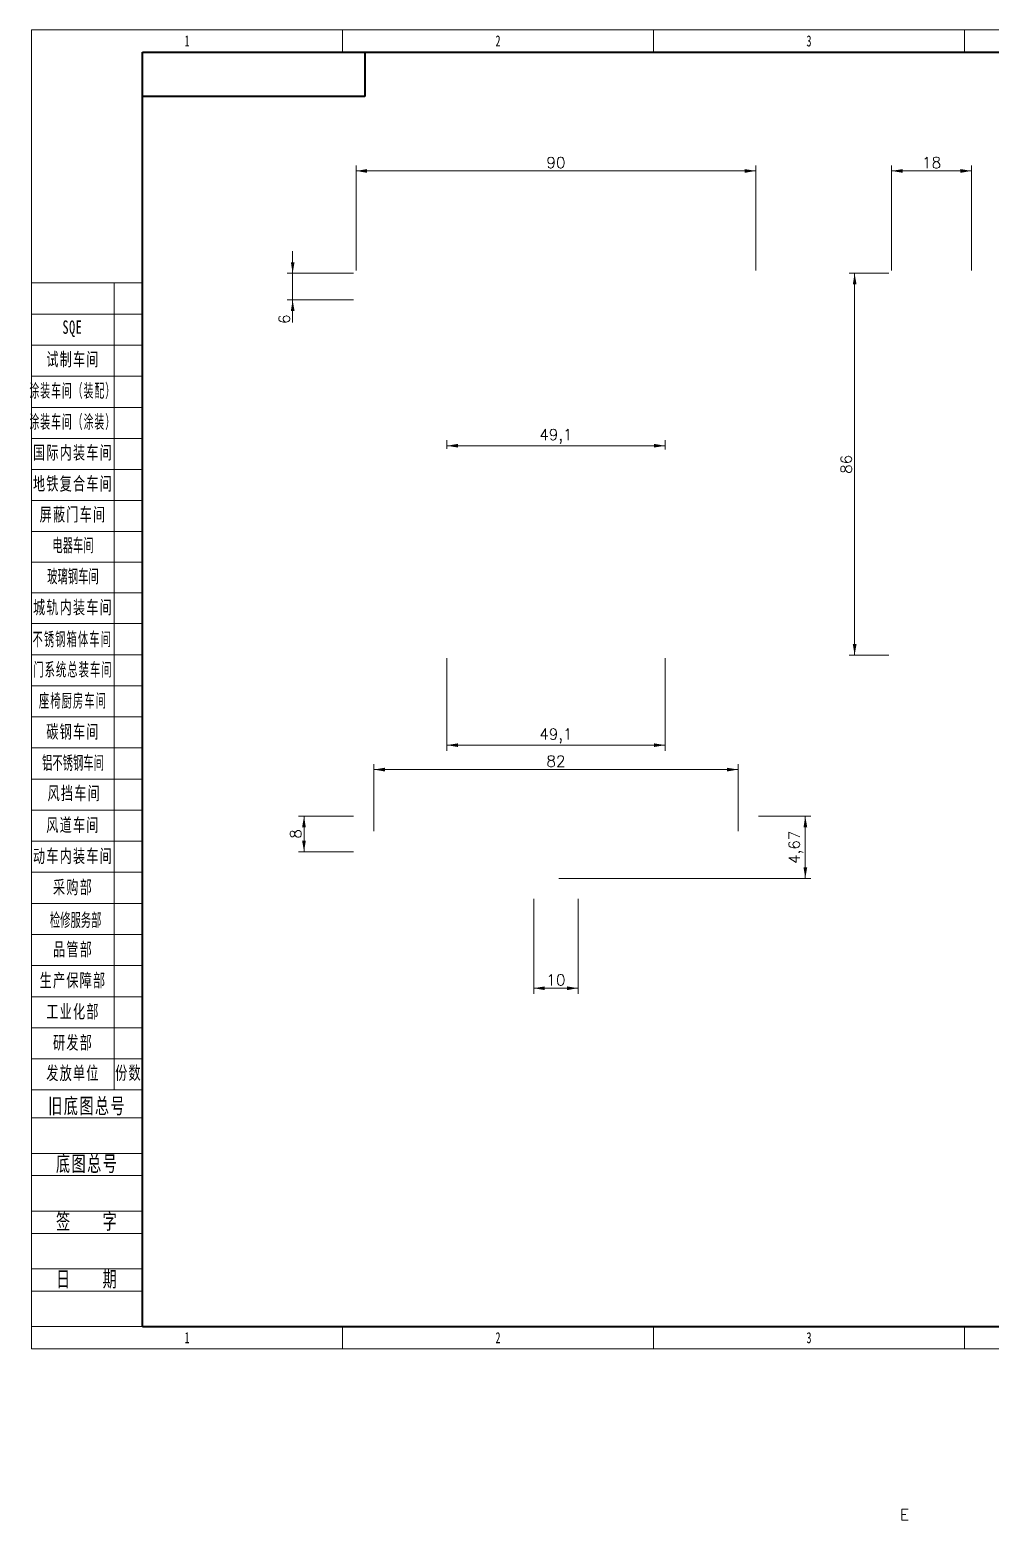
# Model space of a CAD drawing. Header units: millimetres. Extents: x -631 to 3210, y -561 to 2288.
# Drawn here: x 1949 to 2597, y -561 to 446 of the extents above; entities that cross this region are included whole.
import ezdxf
from ezdxf.enums import TextEntityAlignment as Align

# ---------------------------------------------------------------- set-up
doc = ezdxf.new("R2010")
doc.units = ezdxf.units.MM
doc.layers.get('0').update_dxf_attribs({"lineweight": 18})
for name, color, linetype, lineweight in [('尺寸线层', 3, 'Continuous', 18), ('文本层', 3, 'Continuous', 18), ('粗实线层', 7, 'Continuous', 35), ('细实线层', 7, 'Continuous', 18)]:
    doc.layers.add(name, color=color, linetype=linetype, lineweight=lineweight)
doc.styles.get("Standard").update_dxf_attribs({"font": 'txt.shx', "bigfont": 'gbcbig.shx'})
doc.styles.add('标准', font='', dxfattribs={"width": 0.667})
doc.styles.get('标准').set_extended_font_data('宋体')
doc.dimstyles.get("Standard").update_dxf_attribs({"dimscale": 3, "dimtxt": 0.18, "dimasz": 0.18, "dimexe": 0.18, "dimexo": 0.0625, "dimgap": 0.09, "dimtad": 0, "dimtih": 1, "dimtoh": 1, "dimdec": 4, "dimzin": 0, "dimdsep": 46, "dimtxsty": 'Standard', "dimcen": 0.09, "dimdle": 0.36, "dimadec": 0, "dimazin": 0, "dimtfac": 1, "dimtdec": 4, "dimtofl": 0, "dimtmove": 0, "dimatfit": 3, "dimfxl": 0, "dimtolj": 1, "dimtzin": 0, "dimarcsym": 0})

# ---------------------------------------------------------------- blocks, each defined once
blk = doc.blocks.new('*X2')
at = {"layer": '尺寸线层', "linetype": 'Continuous'}
for p, q in [((-185, 91.49), (-210, 91.49)), ((-191.37, 91.49), (-191.37, -90.21)), ((-185, 84.49), (-210, 84.49)), ((-185, 77.49), (-210, 77.49)), ((-185, 70.49), (-210, 70.49)), ((-185, 63.49), (-210, 63.49)), ((-185, 56.49), (-210, 56.49)), ((-185, 49.49), (-210, 49.49)), ((-185, 42.49), (-210, 42.49)), ((-185, 35.56), (-210, 35.56)), ((-185, 35.56), (-210, 35.56)), ((-185, 28.64), (-210, 28.64)), ((-185, 28.64), (-210, 28.64)), ((-185, 21.71), (-210, 21.71)), ((-185, 21.71), (-210, 21.71)), ((-185, 14.79), (-210, 14.79)), ((-185, 7.79), (-210, 7.79)), ((-185, 0.79), (-210, 0.79)), ((-185, -6.21), (-210, -6.21)), ((-185, -13.21), (-210, -13.21)), ((-185, -20.21), (-210, -20.21)), ((-185, -27.21), (-210, -27.21)), ((-185, -34.21), (-210, -34.21)), ((-185, -41.21), (-210, -41.21)), ((-185, -48.21), (-210, -48.21)), ((-185, -55.21), (-210, -55.21)), ((-185, -62.21), (-210, -62.21)), ((-185, -69.21), (-210, -69.21)), ((-185, -76.21), (-210, -76.21)), ((-185, -83.21), (-210, -83.21)), ((-185, -90.21), (-210, -90.21))]:
    blk.add_line(p, q, dxfattribs=at)
at = {"layer": '文本层'}
for p, q in [((-210, -96.5), (-185, -96.5)), ((-210, -104.5), (-185, -104.5)), ((-210, -109.5), (-185, -109.5)), ((-210, -117.5), (-185, -117.5)), ((-210, -122.5), (-185, -122.5)), ((-210, -130.5), (-185, -130.5)), ((-210, -135.5), (-185, -135.5)), ((-210, -143.5), (-185, -143.5))]:
    blk.add_line(p, q, dxfattribs=at)
at = {"layer": '粗实线层'}
for p, q in [((-185, -143.5), (-185, 143.5)), ((-185, 143.5), (205, 143.5)), ((-135, 143.5), (-135, 133.5)), ((-135, 133.5), (-185, 133.5)), ((-185, -143.5), (205, -143.5))]:
    blk.add_line(p, q, dxfattribs=at)
at = {"layer": '细实线层'}
for p, q in [((-210, -148.5), (-210, 148.5)), ((-210, 148.5), (210, 148.5)), ((-140, 148.5), (-140, 143.5)), ((-70, 148.5), (-70, 143.5)), ((0, 148.5), (0, 143.5)), ((-140, -148.5), (-140, -143.5)), ((-70, -148.5), (-70, -143.5)), ((0, -148.5), (0, -143.5)), ((-210, -148.5), (210, -148.5)), ((-210, -148.5), (-185, -148.5))]:
    blk.add_line(p, q, dxfattribs=at)
at = {"layer": '尺寸线层', "linetype": 'Continuous', "char_height": 3, "attachment_point": 5, "style": '标准'}
for s, insert, width, line_spacing_factor in [('\\T1.1;\\W0.667;SQE', (-200.8, 81.17), 31.0587, 0.47619), ('\\T1.1;\\W0.667;试制车间', (-200.68, 74.14), 31.0587, 0.57381), ('\\T1.1;\\W0.54149;涂装车间（装配）', (-200.73, 67.06), 27.5396, 0.574243), ('\\T1.1;\\W0.54149;涂装车间（涂装）', (-200.73, 60.06), 27.5396, 0.574243), ('\\T1.1;\\W0.667;国际内装车间', (-200.68, 53.14), 31.0587, 0.561905), ('\\T1.1;\\W0.667;地铁复合车间', (-200.68, 46.14), 31.0587, 0.561905), ('\\T1.1;\\W0.667;屏蔽门车间', (-200.68, 39.21), 31.0587, 0.561905), ('\\W1;{\\W0.567;\\T1;电器车间}', (-200.68, 32.29), 37.2629, 0.561905), ('\\W1;{\\W0.567;\\T1;玻璃钢车间}', (-200.68, 25.29), 37.2629, 0.564286), ('\\T1.1;城轨内装车间', (-200.68, 18.29), 18.6315, 1.15057), ('\\T1.1;{\\W0.567;不锈钢箱体车间}', (-200.85, 11.13), 18.6315, 1.15057), ('\\T1.1;{\\W0.567;门系统总装车间}', (-200.68, 4.29), 18.6315, 1.15057), ('\\T1.1;{\\W0.567;座椅厨房车间}', (-200.68, -2.71), 18.6315, 1.15057), ('\\T1.1;碳钢车间', (-200.68, -9.71), 18.6315, 1.15057), ('{\\W0.567;\\T1;铝不锈钢车间}', (-200.68, -16.71), 18.6315, 1.15057), ('\\T1.1;风挡车间', (-200.39, -23.55), 18.6315, 1.15057), ('\\T1.1;风道车间', (-200.68, -30.71), 18.6315, 1.15057), ('\\T1.1;动车内装车间', (-200.68, -37.71), 18.6315, 1.15057), ('\\T1.1;采购部', (-200.68, -44.71), 18.6315, 1.15057), ('\\W1;{\\W0.567;\\T1;检修服务部}', (-200.08, -52.1), 37.2629, 0.564286), ('\\T1.1;品管部', (-200.68, -58.71), 18.6315, 1.15057), ('\\T1.1;生产保障部', (-200.68, -65.71), 18.6315, 1.15057), ('\\T1.1;工业化部', (-200.68, -72.71), 18.6315, 1.15057), ('\\T1.1;研发部', (-200.68, -79.71), 18.6315, 1.15057), ('\\T1.1;发放单位', (-200.68, -86.58), 18.6315, 0.853342), ('\\T1.1;份数', (-188.18, -86.53), 6.3685, 1.15057)]:
    blk.add_mtext(s, dxfattribs=dict(at, insert=insert, width=width, line_spacing_factor=line_spacing_factor))
at = {"layer": '尺寸线层', "style": '标准'}
for tag, height, width, p in [('T1', 2.5, 0.667, (-175, 146)), ('T2', 2.5, 0.667, (-105, 146)), ('T3', 2.5, 0.667, (-35, 146)), ('T4', 2.5, 0.667, (35, 146)), ('T5', 2.5, 0.667, (105, 146)), ('T6', 2.5, 0.667, (175, 146)), ('R1', 2.5, 0.667, (207.5, 111.38)), ('SQE', 3.5, 0.667, (-188.18, 80.99)), ('试制车间', 3.5, 0.28375, (-188.18, 73.99)), ('涂装车间（装配）', 3.5, 0.147264, (-188.18, 66.99)), ('涂装车间（涂装）', 3.5, 0.147264, (-188.18, 59.99)), ('国际内装车间', 3.5, 0.189302, (-188.18, 52.99)), ('地铁复合车间', 3.5, 0.186278, (-188.18, 46.02)), ('屏蔽门车间', 3.5, 0.225254, (-188.18, 39.14)), ('R2', 2.5, 0.667, (207.5, 37.12)), ('电器车间', 3.5, 0.292284, (-188.18, 32.21)), ('玻璃钢车间', 3.5, 0.225603, (-188.18, 25.29)), ('城轨内装车间', 3.5, 0.186278, (-188.18, 18.29)), ('不锈钢箱体车间', 3.5, 0.15932, (-188.18, 11.29)), ('门系统总装车间', 3.5, 0.161527, (-188.18, 4.29)), ('座椅厨房车间', 3.5, 0.186516, (-188.18, -2.71)), ('碳钢车间', 3.5, 0.28375, (-188.18, -9.71)), ('铝不锈钢车间', 3.5, 0.186397, (-188.18, -16.71)), ('风挡车间', 3.5, 0.284026, (-188.18, -23.71)), ('风道车间', 3.5, 0.284026, (-188.18, -30.71)), ('动车内装车间', 3.5, 0.186397, (-188.18, -37.71)), ('R3', 2.5, 0.667, (207.5, -37.12)), ('采购部', 3.5, 0.378308, (-188.18, -44.71)), ('检修服务部', 3.5, 0.223014, (-188.18, -51.71)), ('品管部', 3.5, 0.389426, (-188.18, -58.71)), ('生产保障部', 3.5, 0.223356, (-188.18, -65.71)), ('工业化部', 3.5, 0.281557, (-188.18, -72.71)), ('研发部', 3.5, 0.3788, (-188.18, -79.71)), ('旧底图总号', 3, 0.667, (-197.5, -100.5)), ('R4', 2.5, 0.667, (207.5, -111.38)), ('底图总号', 3, 0.667, (-197.5, -113.5)), ('签字', 3, 0.667, (-197.5, -126.5)), ('日期', 3, 0.667, (-197.5, -139.5)), ('B1', 2.5, 0.667, (-175, -146)), ('B2', 2.5, 0.667, (-105, -146)), ('B3', 2.5, 0.667, (-35, -146)), ('B4', 2.5, 0.667, (35, -146)), ('B5', 2.5, 0.667, (105, -146)), ('B6', 2.5, 0.667, (175, -146))]:
    blk.add_attdef(tag, text='', height=height, dxfattribs=dict(at, width=width)).set_placement(p, align=Align.MIDDLE_CENTER)
at = {"layer": '尺寸线层', "style": '标准', "width": 0.667}
blk.add_attdef('图号', text='', height=5.33, rotation=180, dxfattribs=at).set_placement((-160, 138.5), align=Align.MIDDLE_CENTER)
at = {"layer": '文本层', "char_height": 3.5, "width": 25, "attachment_point": 5, "style": '标准'}
for s, insert in [('\\T1.1;旧底图总号', (-197.5, -94)), ('\\T1.1;底图总号', (-197.5, -107)), ('\\T1.1;签    字', (-197.5, -120)), ('\\T1.1;日    期', (-197.5, -133))]:
    blk.add_mtext(s, dxfattribs=dict(at, insert=insert))
blk = doc.blocks.new('*X58')
at = {"layer": '尺寸线层', "color": 0, "insert": (-41.5, 140.3), "char_height": 7.5, "width": 9.107, "attachment_point": 8}
blk.add_mtext('E', dxfattribs=at)
blk = doc.blocks.new('*X60')
at = {"layer": '尺寸线层', "linetype": 'Continuous'}
for points in [[(2169.1, 350.2), (2176.6, 351.4), (2176.6, 348.9)], [(2439.1, 350.2), (2431.6, 351.4), (2431.6, 348.9)]]:
    blk.add_hatch(color=0, dxfattribs=at).paths.add_polyline_path(points, flags=0)
at = {"layer": '尺寸线层', "color": 0, "linetype": 'Continuous'}
for p, q in [((2169.1, 282.8), (2169.1, 353.9)), ((2439.1, 282.8), (2439.1, 353.9)), ((2169.1, 350.2), (2439.1, 350.2))]:
    blk.add_line(p, q, dxfattribs=at)
at = {"layer": '尺寸线层', "color": 0, "insert": (2304.1, 355.8), "char_height": 7.5, "width": 24.286, "attachment_point": 5}
blk.add_mtext('90', dxfattribs=at)
blk = doc.blocks.new('*X61')
at = {"layer": '尺寸线层', "linetype": 'Continuous'}
for points in [[(2530.8, 350.2), (2538.3, 351.4), (2538.3, 348.9)], [(2584.8, 350.2), (2577.3, 351.4), (2577.3, 348.9)]]:
    blk.add_hatch(color=0, dxfattribs=at).paths.add_polyline_path(points, flags=0)
at = {"layer": '尺寸线层', "color": 0, "linetype": 'Continuous'}
for p, q in [((2530.8, 282.8), (2530.8, 353.9)), ((2584.8, 282.8), (2584.8, 353.9)), ((2530.8, 350.2), (2584.8, 350.2))]:
    blk.add_line(p, q, dxfattribs=at)
at = {"layer": '尺寸线层', "color": 0, "insert": (2557.8, 355.8), "char_height": 7.5, "width": 22.143, "attachment_point": 5}
blk.add_mtext('18', dxfattribs=at)
blk = doc.blocks.new('*X62')
at = {"layer": '尺寸线层', "linetype": 'Continuous'}
for points in [[(2505.8, 281), (2507.1, 273.5), (2504.6, 273.5)], [(2505.8, 23), (2507.1, 30.5), (2504.6, 30.5)]]:
    blk.add_hatch(color=0, dxfattribs=at).paths.add_polyline_path(points, flags=0)
at = {"layer": '尺寸线层', "color": 0, "linetype": 'Continuous'}
for p, q in [((2528.9, 281), (2502.1, 281)), ((2505.8, 281), (2505.8, 23)), ((2528.9, 23), (2502.1, 23))]:
    blk.add_line(p, q, dxfattribs=at)
at = {"layer": '尺寸线层', "color": 0, "insert": (2500.2, 152), "char_height": 7.5, "width": 24.286, "attachment_point": 5, "rotation": 90}
blk.add_mtext('86', dxfattribs=at)
blk = doc.blocks.new('*X63')
at = {"layer": '尺寸线层', "linetype": 'Continuous'}
for points in [[(2134, -85.7), (2135.2, -93.2), (2132.7, -93.2)], [(2134, -109.7), (2135.2, -102.2), (2132.7, -102.2)]]:
    blk.add_hatch(color=0, dxfattribs=at).paths.add_polyline_path(points, flags=0)
at = {"layer": '尺寸线层', "color": 0, "linetype": 'Continuous'}
for p, q in [((2167.3, -85.7), (2130.2, -85.7)), ((2134, -85.7), (2134, -109.7)), ((2167.3, -109.7), (2130.2, -109.7))]:
    blk.add_line(p, q, dxfattribs=at)
at = {"layer": '尺寸线层', "color": 0, "insert": (2128.4, -97.7), "char_height": 7.5, "width": 15, "attachment_point": 5, "rotation": 90}
blk.add_mtext('8', dxfattribs=at)
blk = doc.blocks.new('*X64')
at = {"layer": '尺寸线层', "linetype": 'Continuous'}
for points in [[(2289.1, -201.9), (2296.6, -203.2), (2296.6, -200.7)], [(2319.1, -201.9), (2311.6, -203.2), (2311.6, -200.7)]]:
    blk.add_hatch(color=0, dxfattribs=at).paths.add_polyline_path(points, flags=0)
at = {"layer": '尺寸线层', "color": 0, "linetype": 'Continuous'}
for p, q in [((2289.1, -141.6), (2289.1, -205.7)), ((2319.1, -141.6), (2319.1, -205.7)), ((2319.1, -201.9), (2289.1, -201.9))]:
    blk.add_line(p, q, dxfattribs=at)
at = {"layer": '尺寸线层', "color": 0, "insert": (2304.1, -196.3), "char_height": 7.5, "width": 22.143, "attachment_point": 5}
blk.add_mtext('10', dxfattribs=at)
blk = doc.blocks.new('*X65')
at = {"layer": '尺寸线层', "linetype": 'Continuous'}
for points in [[(2181.1, -54.2), (2188.6, -55.5), (2188.6, -53)], [(2427.1, -54.2), (2419.6, -55.5), (2419.6, -53)]]:
    blk.add_hatch(color=0, dxfattribs=at).paths.add_polyline_path(points, flags=0)
at = {"layer": '尺寸线层', "color": 0, "linetype": 'Continuous'}
for p, q in [((2181.1, -95.9), (2181.1, -50.5)), ((2427.1, -54.2), (2181.1, -54.2)), ((2427.1, -95.9), (2427.1, -50.5))]:
    blk.add_line(p, q, dxfattribs=at)
at = {"layer": '尺寸线层', "color": 0, "insert": (2304.1, -48.6), "char_height": 7.5, "width": 24.286, "attachment_point": 5}
blk.add_mtext('82', dxfattribs=at)
blk = doc.blocks.new('*X66')
at = {"layer": '尺寸线层', "linetype": 'Continuous'}
for points in [[(2472.5, -85.7), (2473.8, -93.2), (2471.3, -93.2)], [(2472.5, -127.7), (2473.8, -120.2), (2471.3, -120.2)]]:
    blk.add_hatch(color=0, dxfattribs=at).paths.add_polyline_path(points, flags=0)
at = {"layer": '尺寸线层', "color": 0, "linetype": 'Continuous'}
for p, q in [((2441, -85.7), (2476.3, -85.7)), ((2472.5, -85.7), (2472.5, -127.7)), ((2306, -127.7), (2476.3, -127.7))]:
    blk.add_line(p, q, dxfattribs=at)
at = {"layer": '尺寸线层', "color": 0, "insert": (2466.2, -106.7), "char_height": 7.5, "width": 45.714, "attachment_point": 5, "rotation": 90}
blk.add_mtext('4,67', dxfattribs=at)
blk = doc.blocks.new('*X69')
at = {"layer": '尺寸线层', "linetype": 'Continuous'}
for points in [[(2230.5, 164.5), (2238, 165.8), (2238, 163.3)], [(2377.8, 164.5), (2370.3, 165.8), (2370.3, 163.3)]]:
    blk.add_hatch(color=0, dxfattribs=at).paths.add_polyline_path(points, flags=0)
at = {"layer": '尺寸线层', "color": 0, "linetype": 'Continuous'}
for p, q in [((2230.5, 162.5), (2230.5, 168.3)), ((2230.5, 164.5), (2377.8, 164.5)), ((2377.8, 162), (2377.8, 168.3))]:
    blk.add_line(p, q, dxfattribs=at)
at = {"layer": '尺寸线层', "color": 0, "insert": (2304.1, 170.9), "char_height": 7.5, "width": 41.429, "attachment_point": 5}
blk.add_mtext('49,1', dxfattribs=at)
blk = doc.blocks.new('*X70')
at = {"layer": '尺寸线层', "linetype": 'Continuous'}
for points in [[(2230.5, -37.7), (2238, -39), (2238, -36.5)], [(2377.8, -37.7), (2370.3, -39), (2370.3, -36.5)]]:
    blk.add_hatch(color=0, dxfattribs=at).paths.add_polyline_path(points, flags=0)
at = {"layer": '尺寸线层', "color": 0, "linetype": 'Continuous'}
for p, q in [((2230.5, 21.1), (2230.5, -41.5)), ((2377.8, 21.1), (2377.8, -41.5)), ((2377.8, -37.7), (2230.5, -37.7))]:
    blk.add_line(p, q, dxfattribs=at)
at = {"layer": '尺寸线层', "color": 0, "insert": (2304.1, -31.4), "char_height": 7.5, "width": 41.429, "attachment_point": 5}
blk.add_mtext('49,1', dxfattribs=at)
blk = doc.blocks.new('*X71')
at = {"layer": '尺寸线层', "linetype": 'Continuous'}
for points in [[(2126.3, 281), (2127.6, 288.5), (2125.1, 288.5)], [(2126.3, 263), (2127.6, 255.5), (2125.1, 255.5)]]:
    blk.add_hatch(color=0, dxfattribs=at).paths.add_polyline_path(points, flags=0)
at = {"layer": '尺寸线层', "color": 0, "linetype": 'Continuous'}
for p, q in [((2126.3, 296), (2126.3, 247.7)), ((2167.3, 281), (2122.6, 281)), ((2167.3, 263), (2122.6, 263))]:
    blk.add_line(p, q, dxfattribs=at)
at = {"layer": '尺寸线层', "color": 0, "insert": (2120.7, 250), "char_height": 7.5, "width": 15, "attachment_point": 5, "rotation": 90}
blk.add_mtext('6', dxfattribs=at)

msp = doc.modelspace()

# ---------------------------------------------------------------- block references
ref = msp.add_blockref('*X2', (2580, 0), dxfattribs=dict(xscale=3, yscale=3, zscale=3))
ref.add_attrib('T1', '1', dxfattribs={"layer": '尺寸线层', "height": 7.5, "style": '标准', "width": 0.667}).set_placement((2055, 438), align=Align.MIDDLE_CENTER)
ref.add_attrib('B1', '1', dxfattribs={"layer": '尺寸线层', "height": 7.5, "style": '标准', "width": 0.667}).set_placement((2055, -438), align=Align.MIDDLE_CENTER)
ref.add_attrib('T2', '2', dxfattribs={"layer": '尺寸线层', "height": 7.5, "style": '标准', "width": 0.667}).set_placement((2265, 438), align=Align.MIDDLE_CENTER)
ref.add_attrib('B2', '2', dxfattribs={"layer": '尺寸线层', "height": 7.5, "style": '标准', "width": 0.667}).set_placement((2265, -438), align=Align.MIDDLE_CENTER)
ref.add_attrib('T3', '3', dxfattribs={"layer": '尺寸线层', "height": 7.5, "style": '标准', "width": 0.667}).set_placement((2475, 438), align=Align.MIDDLE_CENTER)
ref.add_attrib('B3', '3', dxfattribs={"layer": '尺寸线层', "height": 7.5, "style": '标准', "width": 0.667}).set_placement((2475, -438), align=Align.MIDDLE_CENTER)
msp.add_blockref('*X58', (2581.016, -701.597))

# ---------------------------------------------------------------- dimensions: what is measured, and where the dimension line sits
at = {"layer": '尺寸线层'}
for base, p1, p2, picture, middle in [((2439.133, 350.196), (2169.133, 280.958), (2439.133, 280.958), '*X60', (2304.133, 350.196)), ((2584.75, 350.196), (2530.75, 280.958), (2584.75, 280.958), '*X61', (2557.75, 350.196)), ((2230.484, -37.726), (2377.783, 22.958), (2230.484, 22.958), '*X70', (2304.133, -37.726)), ((2181.133, -54.22), (2427.133, -97.728), (2181.133, -97.728), '*X65', (2304.133, -54.22)), ((2289.133, -201.929), (2319.133, -139.728), (2289.133, -139.728), '*X64', (2304.133, -201.929))]:
    dim = msp.add_linear_dim(base=base, p1=p1, p2=p2, dimstyle='Standard', override={"dimtxt": 2.5, "dimasz": 2.5, "dimexe": 1.25, "dimexo": 0.625, "dimgap": 0.625, "dimtad": 1, "dimtih": 0, "dimtoh": 0, "dimdec": 2, "dimzin": 8, "dimdsep": 44, "dimsah": 1, "dimdle": 5, "dimtdec": 2, "dimtofl": 1, "dimatfit": 0, "dimtfill": 1, "dimtzin": 8}, dxfattribs=at)
    dim.commit()
    dim.dimension.update_dxf_attribs({"geometry": picture, "text_midpoint": middle})
for base, p1, p2, angle, picture, middle in [((2126.347, 262.958), (2169.133, 280.958), (2169.133, 262.958), 90, '*X71', (2126.347, 250.137)), ((2505.837, 22.958), (2530.75, 280.958), (2530.75, 22.958), 90, '*X62', (2505.837, 151.958)), ((2377.783, 164.515), (2230.484, 160.625), (2377.783, 160.157), 180, '*X69', (2304.133, 164.515)), ((2133.992, -109.728), (2169.133, -85.728), (2169.133, -109.728), 90, '*X63', (2133.992, -97.728)), ((2472.55, -127.728), (2439.133, -85.728), (2304.133, -127.728), 90, '*X66', (2472.55, -106.728))]:
    dim = msp.add_linear_dim(base=base, p1=p1, p2=p2, angle=angle, dimstyle='Standard', override={"dimtxt": 2.5, "dimasz": 2.5, "dimexe": 1.25, "dimexo": 0.625, "dimgap": 0.625, "dimtad": 1, "dimtih": 0, "dimtoh": 0, "dimdec": 2, "dimzin": 8, "dimdsep": 44, "dimsah": 1, "dimdle": 5, "dimtdec": 2, "dimtofl": 1, "dimatfit": 0, "dimtfill": 1, "dimtzin": 8}, dxfattribs=at)
    dim.commit()
    dim.dimension.update_dxf_attribs({"geometry": picture, "text_midpoint": middle})

doc.saveas('drawing.dxf')
